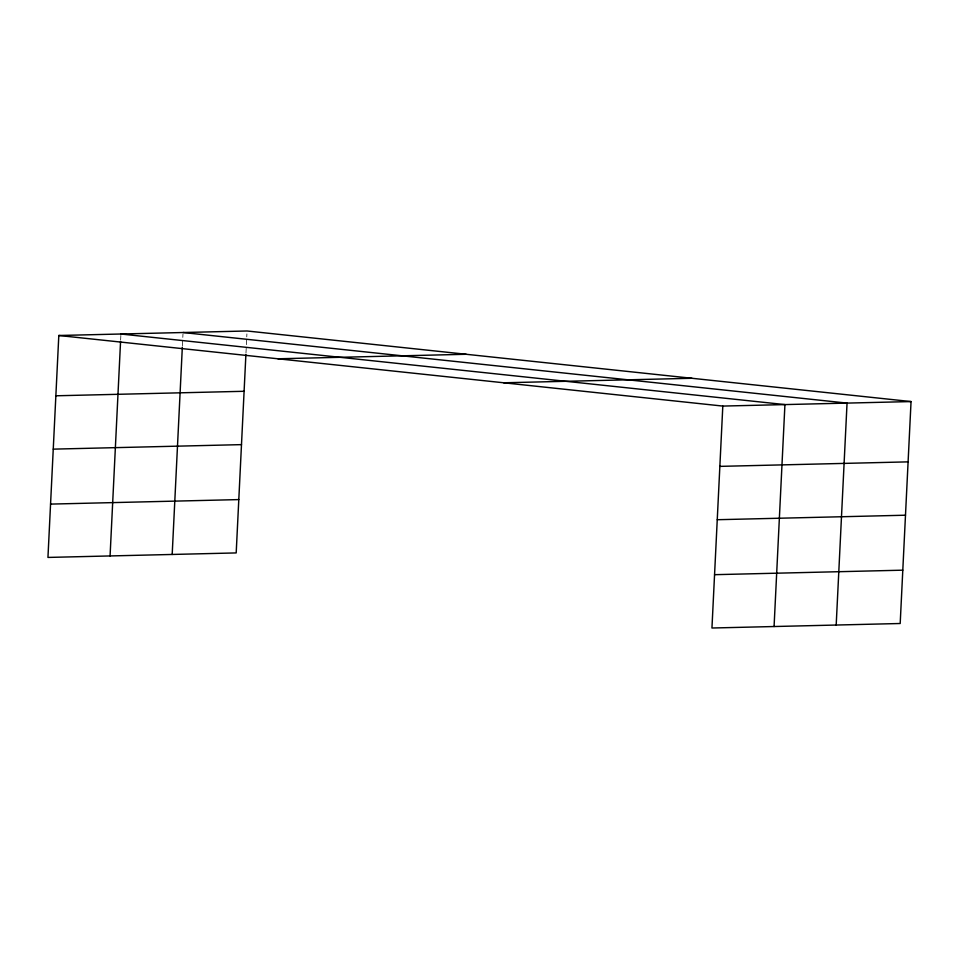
<?xml version="1.0" encoding="UTF-8"?>
<svg xmlns="http://www.w3.org/2000/svg" width="959" height="959" viewBox="0 0 959 959"><rect width="100%" height="100%" fill="white"/><g stroke="black" fill="none" stroke-linecap="round" stroke-linejoin="round"><path stroke-width="0.72" stroke-dasharray="4.79 3.6" d="M120.642 339.882L120.858 335.47M182.402 345.755L182.977 333.984M245.972 353.044L246.691 338.335M246.763 336.861L246.907 333.924"/><path stroke-width="1.44" d="M911.05 401.569L722.81 406.077L711.95 628.013L900.189 623.506L911.05 401.569L247.05 330.987L58.811 335.494L47.95 557.431L236.19 552.923L245.9 354.518M110.069 555.944L120.57 341.356M172.188 554.458L182.33 347.218M774.069 626.527L784.93 404.59L120.93 334.008M836.188 625.04L847.049 403.104L183.049 332.521M277.93 358.786L466.17 354.279M503.691 382.785L691.93 378.278M55.85 395.791L244.101 391.284M53.248 449.136L241.488 444.628M719.861 466.374L908.101 461.866M50.563 504.098L238.803 499.591M717.248 519.718L905.488 515.211M714.563 574.681L902.803 570.173M58.811 335.494L722.81 406.077"/></g></svg>
